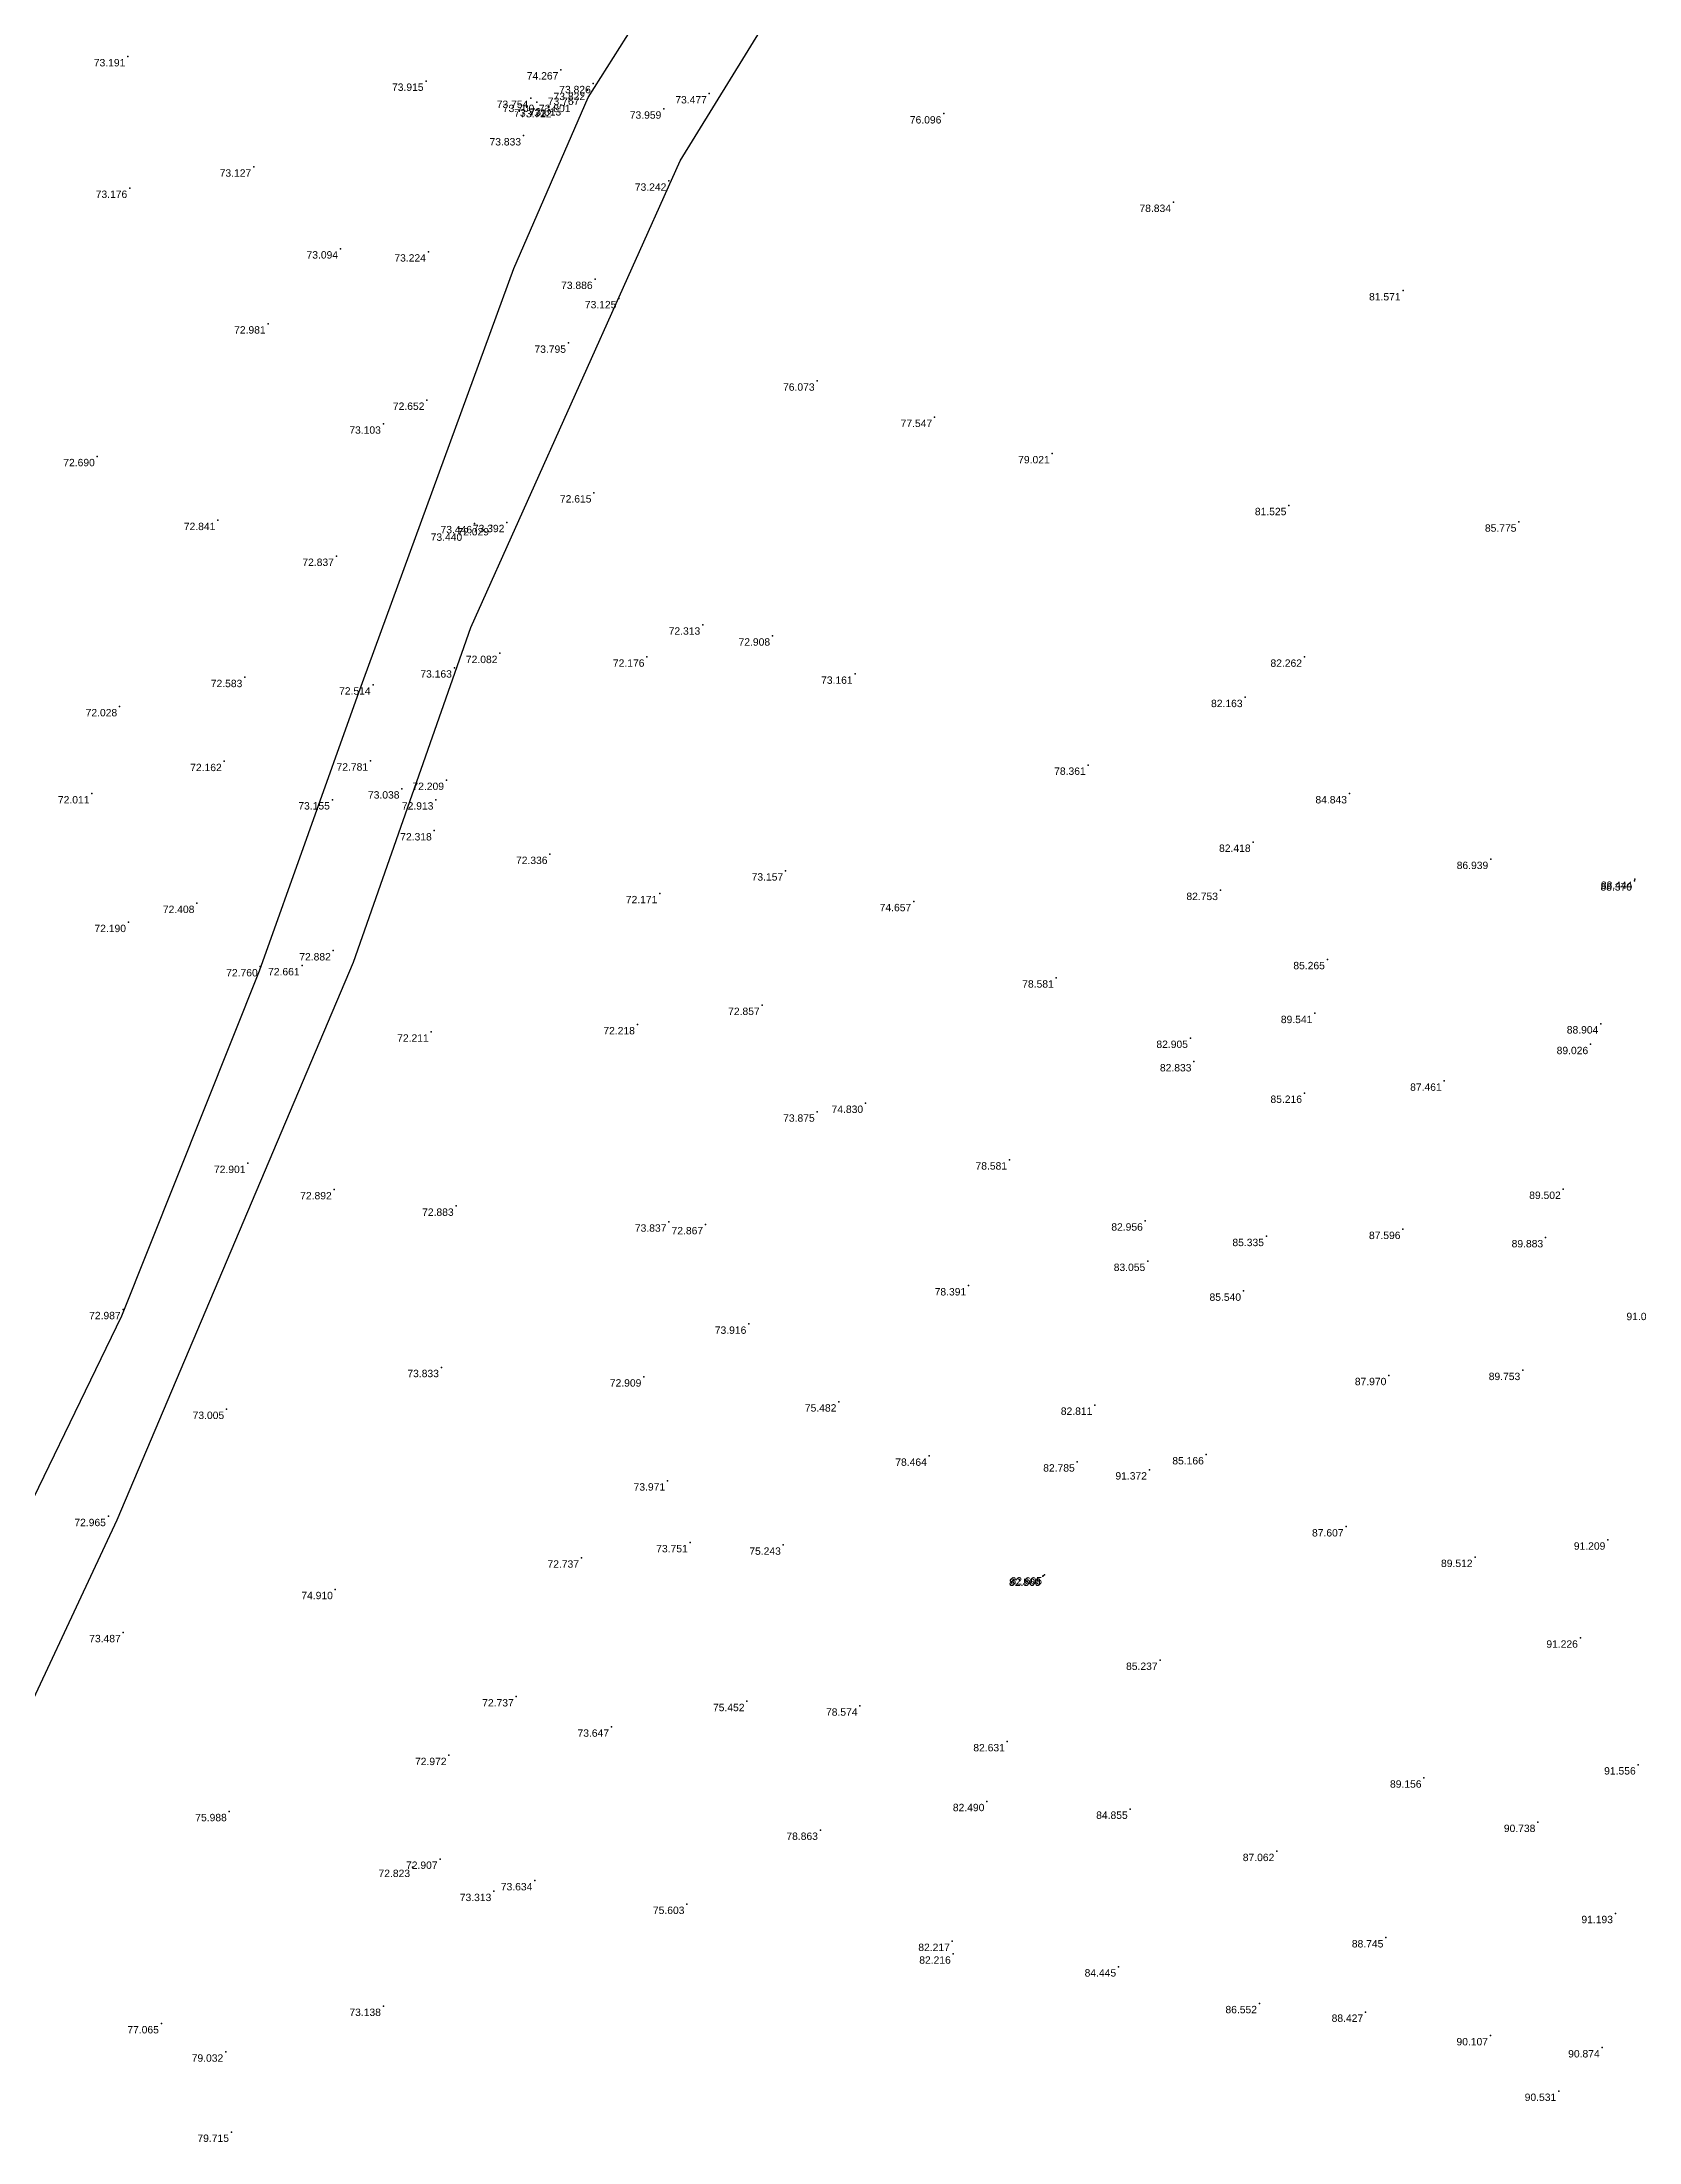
# Model space of a CAD drawing. Header units: millimetres. Extents: x 706139 to 707011, y 753722 to 954403.
# Drawn here: x 706386 to 706450.9, y 953941.1 to 954026.4 of the extents above; entities that cross this region are included whole.
import ezdxf
from ezdxf.enums import TextEntityAlignment as Align

# ---------------------------------------------------------------- set-up
doc = ezdxf.new("R2010")
doc.units = ezdxf.units.MM
doc.linetypes.add('SOLID_LINE', pattern=[0])
doc.layers.add('Height', color=7, linetype='Continuous')
doc.layers.add('RD', color=5, linetype='Continuous')
doc.styles.get("Standard").update_dxf_attribs({"font": 'arial.ttf'})

# ---------------------------------------------------------------- blocks, each defined once
blk = doc.blocks.new('FGHFGH')
at = {"layer": 'RD'}
for p, q in [((707657.03374, 953992.9652), (707667.83274, 954010.0802)), ((707660.77011, 953990.39871), (707671.81999, 954008.27972)), ((707654.01974, 953986.0162), (707657.03374, 953992.9652)), ((707652.26624, 953971.42782), (707660.77011, 953990.39871)), ((707647.65874, 953968.6332), (707654.01974, 953986.0162)), ((707647.49487, 953957.82758), (707652.26624, 953971.42782)), ((707643.68474, 953957.4762), (707647.65874, 953968.6332)), ((707637.89504, 953935.16477), (707647.49487, 953957.82758)), ((707638.08274, 953943.4552), (707643.68474, 953957.4762)), ((707627.86974, 953922.3902), (707638.08274, 953943.4552)), ((707629.6115, 953917.45947), (707637.89504, 953935.16477))]:
    blk.add_line(p, q, dxfattribs=at)

msp = doc.modelspace()

# ---------------------------------------------------------------- linework, layer by layer
at = {"color": 0, "linetype": 'SOLID_LINE'}
for p in [(706389.5074, 954025.8476, 73.1913), (706389.5074, 954025.8476, 73.1913), (706389.5074, 954025.8476, 73.1913), (706407.1052, 954025.3147, 74.2667), (706407.1052, 954025.3147, 74.2667), (706407.1052, 954025.3147, 74.2667), (706401.6263, 954024.8538, 73.9154), (706401.6263, 954024.8538, 73.9154), (706401.6263, 954024.8538, 73.9154), (706407.959, 954024.2795, 73.767), (706407.959, 954024.2795, 73.767), (706407.959, 954024.2795, 73.767), (706408.1936, 954024.4788, 73.8217), (706408.1936, 954024.4788, 73.8217), (706408.1936, 954024.4788, 73.8217), (706408.4228, 954024.7573, 73.826), (706408.4228, 954024.7573, 73.826), (706408.4228, 954024.7573, 73.826), (706413.1402, 954024.3429, 73.4768), (706413.1402, 954024.3429, 73.4768), (706413.1402, 954024.3429, 73.4768), (706405.8821, 954024.1576, 73.754), (706405.8821, 954024.1576, 73.754), (706405.8821, 954024.1576, 73.754), (706406.1289, 954023.9914, 73.7002), (706406.1289, 954023.9914, 73.7002), (706406.1289, 954023.9914, 73.7002), (706406.5928, 954023.8076, 73.7315), (706406.5928, 954023.8076, 73.7315), (706406.5928, 954023.8076, 73.7315), (706406.8333, 954023.7771, 73.7215), (706406.8333, 954023.7771, 73.7215), (706406.8333, 954023.7771, 73.7215), (706407.2208, 954023.85, 73.8127), (706407.2208, 954023.85, 73.8127), (706407.2208, 954023.85, 73.8127), (706407.5979, 954023.9894, 73.8009), (706407.5979, 954023.9894, 73.8009), (706407.5979, 954023.9894, 73.8009), (706411.2898, 954023.7229, 73.9592), (706411.2898, 954023.7229, 73.9592), (706411.2898, 954023.7229, 73.9592), (706422.671, 954023.527, 76.096), (706405.5886, 954022.6341, 73.8328), (706405.5886, 954022.6341, 73.8328), (706405.5886, 954022.6341, 73.8328), (706394.6233, 954021.3658, 73.1273), (706394.6233, 954021.3658, 73.1273), (706394.6233, 954021.3658, 73.1273), (706411.4942, 954020.7933, 73.2423), (706411.4942, 954020.7933, 73.2423), (706411.4942, 954020.7933, 73.2423), (706389.5847, 954020.5019, 73.1763), (706389.5847, 954020.5019, 73.1763), (706389.5847, 954020.5019, 73.1763), (706432.003, 954019.932, 78.834), (706398.1525, 954018.038, 73.0941), (706398.1525, 954018.038, 73.0941), (706398.1525, 954018.038, 73.0941), (706401.7223, 954017.9146, 73.2239), (706401.7223, 954017.9146, 73.2239), (706401.7223, 954017.9146, 73.2239), (706408.4983, 954016.8013, 73.8864), (706408.4983, 954016.8013, 73.8864), (706408.4983, 954016.8013, 73.8864), (706409.4642, 954016.016, 73.125), (706409.4642, 954016.016, 73.125), (706409.4642, 954016.016, 73.125), (706441.334, 954016.337, 81.571), (706395.2096, 954014.9889, 72.9812), (706395.2096, 954014.9889, 72.9812), (706395.2096, 954014.9889, 72.9812), (706407.4152, 954014.2077, 73.7948), (706407.4152, 954014.2077, 73.7948), (706407.4152, 954014.2077, 73.7948), (706417.519, 954012.666, 76.073), (706401.6619, 954011.8882, 72.6518), (706401.6619, 954011.8882, 72.6518), (706401.6619, 954011.8882, 72.6518), (706399.8919, 954010.9189, 73.1026), (706399.8919, 954010.9189, 73.1026), (706399.8919, 954010.9189, 73.1026), (706422.296, 954011.19, 77.547), (706427.074, 954009.715, 79.021), (706388.2667, 954009.5976, 72.6896), (706388.2667, 954009.5976, 72.6896), (706388.2667, 954009.5976, 72.6896), (706408.4504, 954008.1217, 72.6151), (706408.4504, 954008.1217, 72.6151), (706408.4504, 954008.1217, 72.6151), (706436.6927, 954007.6077, 81.5253), (706436.6927, 954007.6077, 81.5253), (706436.6927, 954007.6077, 81.5253), (706393.1658, 954007.0016, 72.8409), (706393.1658, 954007.0016, 72.8409), (706393.1658, 954007.0016, 72.8409), (706403.1971, 954006.5672, 73.44), (706403.1971, 954006.5672, 73.44), (706403.1971, 954006.5672, 73.44), (706403.5995, 954006.8724, 73.4456), (706403.5995, 954006.8724, 73.4456), (706403.5995, 954006.8724, 73.4456), (706404.2859, 954006.7862, 72.0286), (706404.2859, 954006.7862, 72.0286), (706404.2859, 954006.7862, 72.0286), (706404.9127, 954006.9177, 73.3921), (706404.9127, 954006.9177, 73.3921), (706404.9127, 954006.9177, 73.3921), (706446.0421, 954006.936, 85.7746), (706446.0421, 954006.936, 85.7746), (706446.0421, 954006.936, 85.7746), (706397.9831, 954005.5454, 72.8367), (706397.9831, 954005.5454, 72.8367), (706397.9831, 954005.5454, 72.8367), (706412.871, 954002.7518, 72.3126), (706412.871, 954002.7518, 72.3126), (706412.871, 954002.7518, 72.3126), (706415.7106, 954002.3063, 72.9084), (706415.7106, 954002.3063, 72.9084), (706415.7106, 954002.3063, 72.9084), (706404.6294, 954001.5963, 72.0819), (706404.6294, 954001.5963, 72.0819), (706404.6294, 954001.5963, 72.0819), (706410.604, 954001.448, 72.1763), (706410.604, 954001.448, 72.1763), (706410.604, 954001.448, 72.1763), (706437.3273, 954001.4456, 82.262), (706437.3273, 954001.4456, 82.262), (706437.3273, 954001.4456, 82.262), (706394.2615, 954000.6192, 72.5829), (706394.2615, 954000.6192, 72.5829), (706394.2615, 954000.6192, 72.5829), (706399.4756, 954000.316, 72.5138), (706399.4756, 954000.316, 72.5138), (706399.4756, 954000.316, 72.5138), (706402.7783, 954001.0074, 73.1628), (706402.7783, 954001.0074, 73.1628), (706402.7783, 954001.0074, 73.1628), (706419.0646, 954000.7551, 73.1613), (706419.0646, 954000.7551, 73.1613), (706419.0646, 954000.7551, 73.1613), (706389.1749, 953999.4337, 72.0279), (706389.1749, 953999.4337, 72.0279), (706389.1749, 953999.4337, 72.0279), (706434.9125, 953999.8075, 82.1629), (706434.9125, 953999.8075, 82.1629), (706434.9125, 953999.8075, 82.1629), (706393.4249, 953997.2056, 72.1619), (706393.4249, 953997.2056, 72.1619), (706393.4249, 953997.2056, 72.1619), (706399.3723, 953997.2267, 72.7807), (706399.3723, 953997.2267, 72.7807), (706399.3723, 953997.2267, 72.7807), (706428.5365, 953997.0553, 78.3614), (706428.5365, 953997.0553, 78.3614), (706428.5365, 953997.0553, 78.3614), (706400.6492, 953996.0912, 73.0378), (706400.6492, 953996.0912, 73.0378), (706400.6492, 953996.0912, 73.0378), (706402.4571, 953996.4404, 72.2086), (706402.4571, 953996.4404, 72.2086), (706402.4571, 953996.4404, 72.2086), (706388.0487, 953995.8919, 72.011), (706388.0487, 953995.8919, 72.011), (706388.0487, 953995.8919, 72.011), (706397.8194, 953995.6457, 73.1554), (706397.8194, 953995.6457, 73.1554), (706397.8194, 953995.6457, 73.1554), (706402.0284, 953995.6432, 72.9134), (706402.0284, 953995.6432, 72.9134), (706402.0284, 953995.6432, 72.9134), (706439.1542, 953995.8936, 84.8434), (706439.1542, 953995.8936, 84.8434), (706439.1542, 953995.8936, 84.8434), (706401.9611, 953994.3885, 72.3179), (706401.9611, 953994.3885, 72.3179), (706401.9611, 953994.3885, 72.3179), (706435.2384, 953993.9239, 82.4182), (706435.2384, 953993.9239, 82.4182), (706435.2384, 953993.9239, 82.4182), (706406.665, 953993.4323, 72.336), (706406.665, 953993.4323, 72.336), (706406.665, 953993.4323, 72.336), (706416.2423, 953992.7579, 73.1574), (706416.2423, 953992.7579, 73.1574), (706416.2423, 953992.7579, 73.1574), (706444.8957, 953993.2272, 86.9392), (706444.8957, 953993.2272, 86.9392), (706444.8957, 953993.2272, 86.9392), (706411.1285, 953991.8354, 72.1707), (706411.1285, 953991.8354, 72.1707), (706411.1285, 953991.8354, 72.1707), (706433.9109, 953991.966, 82.7533), (706433.9109, 953991.966, 82.7533), (706433.9109, 953991.966, 82.7533), (706450.7393, 953992.3521, 88.3698), (706450.7393, 953992.3521, 88.3698), (706450.7393, 953992.3521, 88.3698), (706450.7527, 953992.4206, 88.4437), (706450.7527, 953992.4206, 88.4437), (706450.7527, 953992.4206, 88.4437), (706392.3144, 953991.4392, 72.4076), (706392.3144, 953991.4392, 72.4076), (706392.3144, 953991.4392, 72.4076), (706421.4458, 953991.5133, 74.6566), (706421.4458, 953991.5133, 74.6566), (706421.4458, 953991.5133, 74.6566), (706389.5333, 953990.6638, 72.1901), (706389.5333, 953990.6638, 72.1901), (706389.5333, 953990.6638, 72.1901), (706397.858, 953989.5115, 72.8823), (706397.858, 953989.5115, 72.8823), (706397.858, 953989.5115, 72.8823), (706394.8872, 953988.864, 72.7604), (706394.8872, 953988.864, 72.7604), (706394.8872, 953988.864, 72.7604), (706396.5903, 953988.9065, 72.6613), (706396.5903, 953988.9065, 72.6613), (706396.5903, 953988.9065, 72.6613), (706427.2389, 953988.4075, 78.5814), (706427.2389, 953988.4075, 78.5814), (706427.2389, 953988.4075, 78.5814), (706438.2564, 953989.1549, 85.2651), (706438.2564, 953989.1549, 85.2651), (706438.2564, 953989.1549, 85.2651), (706415.2869, 953987.2954, 72.8568), (706415.2869, 953987.2954, 72.8568), (706415.2869, 953987.2954, 72.8568), (706437.7491, 953986.9649, 89.5413), (706437.7491, 953986.9649, 89.5413), (706437.7491, 953986.9649, 89.5413), (706401.8366, 953986.2096, 72.2114), (706401.8366, 953986.2096, 72.2114), (706401.8366, 953986.2096, 72.2114), (706410.2156, 953986.5078, 72.2179), (706410.2156, 953986.5078, 72.2179), (706410.2156, 953986.5078, 72.2179), (706432.6913, 953985.9557, 82.9051), (706432.6913, 953985.9557, 82.9051), (706432.6913, 953985.9557, 82.9051), (706449.369, 953986.5426, 88.9041), (706449.369, 953986.5426, 88.9041), (706449.369, 953986.5426, 88.9041), (706432.8347, 953985.0018, 82.8331), (706432.8347, 953985.0018, 82.8331), (706432.8347, 953985.0018, 82.8331), (706448.9571, 953985.7034, 89.0262), (706448.9571, 953985.7034, 89.0262), (706448.9571, 953985.7034, 89.0262), (706443.004, 953984.2153, 87.461), (706443.004, 953984.2153, 87.461), (706443.004, 953984.2153, 87.461), (706419.4908, 953983.3152, 74.8303), (706419.4908, 953983.3152, 74.8303), (706419.4908, 953983.3152, 74.8303), (706437.3267, 953983.7226, 85.2158), (706437.3267, 953983.7226, 85.2158), (706437.3267, 953983.7226, 85.2158), (706417.5234, 953982.9577, 73.8752), (706417.5234, 953982.9577, 73.8752), (706417.5234, 953982.9577, 73.8752), (706394.3904, 953980.8714, 72.9007), (706394.3904, 953980.8714, 72.9007), (706394.3904, 953980.8714, 72.9007), (706425.3402, 953981.0125, 78.5809), (706425.3402, 953981.0125, 78.5809), (706425.3402, 953981.0125, 78.5809), (706397.895, 953979.802, 72.892), (706447.8426, 953979.8192, 89.5016), (706447.8426, 953979.8192, 89.5016), (706447.8426, 953979.8192, 89.5016), (706402.85, 953979.133, 72.883), (706411.4961, 953978.4875, 73.8371), (706411.4961, 953978.4875, 73.8371), (706411.4961, 953978.4875, 73.8371), (706411.4962, 953978.4879, 73.8371), (706411.4962, 953978.4879, 73.8371), (706411.4962, 953978.4879, 73.8371), (706411.4963, 953978.4878, 73.8371), (706411.4963, 953978.4878, 73.8371), (706411.4963, 953978.4878, 73.8371), (706412.9876, 953978.3815, 72.8672), (706412.9876, 953978.3815, 72.8672), (706412.9876, 953978.3815, 72.8672), (706430.8593, 953978.5316, 82.9557), (706430.8593, 953978.5316, 82.9557), (706430.8593, 953978.5316, 82.9557), (706441.33, 953978.1891, 87.5957), (706441.33, 953978.1891, 87.5957), (706441.33, 953978.1891, 87.5957), (706435.7807, 953977.9016, 85.3352), (706435.7807, 953977.9016, 85.3352), (706435.7807, 953977.9016, 85.3352), (706447.1273, 953977.8513, 89.8829), (706447.1273, 953977.8513, 89.8829), (706447.1273, 953977.8513, 89.8829), (706430.9573, 953976.8917, 83.0552), (706430.9573, 953976.8917, 83.0552), (706430.9573, 953976.8917, 83.0552), (706423.6792, 953975.8961, 78.3909), (706423.6792, 953975.8961, 78.3909), (706423.6792, 953975.8961, 78.3909), (706434.8499, 953975.6795, 85.5401), (706434.8499, 953975.6795, 85.5401), (706434.8499, 953975.6795, 85.5401), (706389.3166, 953974.9307, 72.9875), (706389.3166, 953974.9307, 72.9875), (706389.3166, 953974.9307, 72.9875), (706414.7443, 953974.3378, 73.9161), (706414.7443, 953974.3378, 73.9161), (706414.7443, 953974.3378, 73.9161), (706402.251, 953972.576, 73.833), (706410.4784, 953972.1927, 72.9086), (706410.4784, 953972.1927, 72.9086), (706410.4784, 953972.1927, 72.9086), (706440.7557, 953972.2503, 87.9698), (706440.7557, 953972.2503, 87.9698), (706440.7557, 953972.2503, 87.9698), (706446.1973, 953972.4572, 89.7529), (706446.1973, 953972.4572, 89.7529), (706446.1973, 953972.4572, 89.7529), (706393.523, 953970.877, 73.005), (706418.4045, 953971.1769, 75.4821), (706418.4045, 953971.1769, 75.4821), (706418.4045, 953971.1769, 75.4821), (706428.8065, 953971.0445, 82.8105), (706428.8065, 953971.0445, 82.8105), (706428.8065, 953971.0445, 82.8105), (706422.0797, 953968.9728, 78.4644), (706422.0797, 953968.9728, 78.4644), (706422.0797, 953968.9728, 78.4644), (706428.0908, 953968.7385, 82.7846), (706428.0908, 953968.7385, 82.7846), (706428.0908, 953968.7385, 82.7846), (706433.3383, 953969.0296, 85.1664), (706433.3383, 953969.0296, 85.1664), (706433.3383, 953969.0296, 85.1664), (706411.4445, 953967.9666, 73.9711), (706411.4445, 953967.9666, 73.9711), (706411.4445, 953967.9666, 73.9711), (706431.0255, 953968.4144, 91.3718), (706431.0255, 953968.4144, 91.3718), (706431.0255, 953968.4144, 91.3718), (706388.7175, 953966.5205, 72.9649), (706388.7175, 953966.5205, 72.9649), (706388.7175, 953966.5205, 72.9649), (706412.3637, 953965.4577, 73.7513), (706412.3637, 953965.4577, 73.7513), (706412.3637, 953965.4577, 73.7513), (706416.1476, 953965.3576, 75.2428), (706416.1476, 953965.3576, 75.2428), (706416.1476, 953965.3576, 75.2428), (706439.0152, 953966.1012, 87.6068), (706439.0152, 953966.1012, 87.6068), (706439.0152, 953966.1012, 87.6068), (706449.6552, 953965.5652, 91.209), (706449.6552, 953965.5652, 91.209), (706449.6552, 953965.5652, 91.209), (706407.9451, 953964.8335, 72.7365), (706407.9451, 953964.8335, 72.7365), (706407.9451, 953964.8335, 72.7365), (706444.2583, 953964.8607, 89.5123), (706444.2583, 953964.8607, 89.5123), (706444.2583, 953964.8607, 89.5123), (706426.6996, 953964.088, 82.5603), (706426.6996, 953964.088, 82.5603), (706426.6996, 953964.088, 82.5603), (706426.7139, 953964.1027, 82.6075), (706426.7139, 953964.1027, 82.6075), (706426.7139, 953964.1027, 82.6075), (706426.7614, 953964.1486, 82.6054), (706426.7614, 953964.1486, 82.6054), (706426.7614, 953964.1486, 82.6054), (706397.941, 953963.553, 74.91), (706389.321, 953961.803, 73.487), (706448.5394, 953961.5804, 91.2259), (706448.5394, 953961.5804, 91.2259), (706448.5394, 953961.5804, 91.2259), (706431.4584, 953960.6777, 85.2369), (706431.4584, 953960.6777, 85.2369), (706431.4584, 953960.6777, 85.2369), (706405.2927, 953959.1927, 72.7369), (706405.2927, 953959.1927, 72.7369), (706405.2927, 953959.1927, 72.7369), (706414.6704, 953959.0019, 75.4519), (706414.6704, 953959.0019, 75.4519), (706414.6704, 953959.0019, 75.4519), (706419.2628, 953958.817, 78.5743), (706419.2628, 953958.817, 78.5743), (706419.2628, 953958.817, 78.5743), (706409.1647, 953957.9618, 73.6474), (706409.1647, 953957.9618, 73.6474), (706409.1647, 953957.9618, 73.6474), (706402.56, 953956.8094, 72.9716), (706402.56, 953956.8094, 72.9716), (706402.56, 953956.8094, 72.9716), (706425.2513, 953957.3679, 82.631), (706425.2513, 953957.3679, 82.631), (706425.2513, 953957.3679, 82.631), (706442.1848, 953955.8912, 89.1564), (706442.1848, 953955.8912, 89.1564), (706442.1848, 953955.8912, 89.1564), (706450.8886, 953956.4264, 91.5556), (706450.8886, 953956.4264, 91.5556), (706450.8886, 953956.4264, 91.5556), (706393.631, 953954.529, 75.988), (706424.4195, 953954.9367, 82.4895), (706424.4195, 953954.9367, 82.4895), (706424.4195, 953954.9367, 82.4895), (706430.2437, 953954.6253, 84.8546), (706430.2437, 953954.6253, 84.8546), (706430.2437, 953954.6253, 84.8546), (706417.6538, 953953.7698, 78.8628), (706417.6538, 953953.7698, 78.8628), (706417.6538, 953953.7698, 78.8628), (706446.8115, 953954.09, 90.7382), (706446.8115, 953954.09, 90.7382), (706446.8115, 953954.09, 90.7382), (706402.1961, 953952.5925, 72.9069), (706402.1961, 953952.5925, 72.9069), (706402.1961, 953952.5925, 72.9069), (706436.2024, 953952.9084, 87.0616), (706436.2024, 953952.9084, 87.0616), (706436.2024, 953952.9084, 87.0616), (706401.0788, 953952.2613, 72.8231), (706401.0788, 953952.2613, 72.8231), (706401.0788, 953952.2613, 72.8231), (706406.0492, 953951.7183, 73.6344), (706406.0492, 953951.7183, 73.6344), (706406.0492, 953951.7183, 73.6344), (706404.3809, 953951.2835, 73.3127), (706404.3809, 953951.2835, 73.3127), (706404.3809, 953951.2835, 73.3127), (706412.2299, 953950.7595, 75.6029), (706412.2299, 953950.7595, 75.6029), (706412.2299, 953950.7595, 75.6029), (706449.9635, 953950.3856, 91.1929), (706449.9635, 953950.3856, 91.1929), (706449.9635, 953950.3856, 91.1929), (706423.0151, 953949.2545, 82.2168), (706423.0151, 953949.2545, 82.2168), (706423.0151, 953949.2545, 82.2168), (706440.6335, 953949.3986, 88.7451), (706440.6335, 953949.3986, 88.7451), (706440.6335, 953949.3986, 88.7451), (706423.0537, 953948.7367, 82.2164), (706423.0537, 953948.7367, 82.2164), (706423.0537, 953948.7367, 82.2164), (706429.7741, 953948.2159, 84.4453), (706429.7741, 953948.2159, 84.4453), (706429.7741, 953948.2159, 84.4453), (706399.8941, 953946.6141, 73.1385), (706399.8941, 953946.6141, 73.1385), (706399.8941, 953946.6141, 73.1385), (706435.4977, 953946.7246, 86.5519), (706435.4977, 953946.7246, 86.5519), (706435.4977, 953946.7246, 86.5519), (706390.8711, 953945.9054, 77.0647), (706390.8711, 953945.9054, 77.0647), (706390.8711, 953945.9054, 77.0647), (706439.8129, 953946.3754, 88.4272), (706439.8129, 953946.3754, 88.4272), (706439.8129, 953946.3754, 88.4272), (706444.8857, 953945.4202, 90.1074), (706444.8857, 953945.4202, 90.1074), (706444.8857, 953945.4202, 90.1074), (706449.4259, 953944.9282, 90.8737), (706449.4259, 953944.9282, 90.8737), (706449.4259, 953944.9282, 90.8737), (706393.4859, 953944.7546, 79.0321), (706393.4859, 953944.7546, 79.0321), (706393.4859, 953944.7546, 79.0321), (706447.6589, 953943.1604, 90.5312), (706447.6589, 953943.1604, 90.5312), (706447.6589, 953943.1604, 90.5312), (706393.718, 953941.4967, 79.7154), (706393.718, 953941.4967, 79.7154), (706393.718, 953941.4967, 79.7154)]:
    msp.add_point(p, dxfattribs=at)

# ---------------------------------------------------------------- block references
msp.add_blockref('FGHFGH', (-1248.8207, 31.2158))

# ---------------------------------------------------------------- texts
at = {"layer": 'Height', "color": 4, "linetype": 'SOLID_LINE'}
for s, p in [('73.191', (706389.4074, 954025.7476, 73.1913)), ('73.191', (706389.4074, 954025.7476, 73.1913)), ('73.191', (706389.4074, 954025.7476, 73.1913)), ('74.267', (706407.0052, 954025.2147, 74.2667)), ('74.267', (706407.0052, 954025.2147, 74.2667)), ('74.267', (706407.0052, 954025.2147, 74.2667)), ('73.915', (706401.5263, 954024.7538, 73.9154)), ('73.915', (706401.5263, 954024.7538, 73.9154)), ('73.915', (706401.5263, 954024.7538, 73.9154)), ('73.767', (706407.859, 954024.1795, 73.767)), ('73.767', (706407.859, 954024.1795, 73.767)), ('73.767', (706407.859, 954024.1795, 73.767)), ('73.822', (706408.0936, 954024.3788, 73.8217)), ('73.822', (706408.0936, 954024.3788, 73.8217)), ('73.822', (706408.0936, 954024.3788, 73.8217)), ('73.826', (706408.3228, 954024.6573, 73.826)), ('73.826', (706408.3228, 954024.6573, 73.826)), ('73.826', (706408.3228, 954024.6573, 73.826)), ('73.477', (706413.0402, 954024.2429, 73.4768)), ('73.477', (706413.0402, 954024.2429, 73.4768)), ('73.477', (706413.0402, 954024.2429, 73.4768)), ('73.754', (706405.7821, 954024.0576, 73.754)), ('73.754', (706405.7821, 954024.0576, 73.754)), ('73.754', (706405.7821, 954024.0576, 73.754)), ('73.700', (706406.0289, 954023.8914, 73.7002)), ('73.700', (706406.0289, 954023.8914, 73.7002)), ('73.700', (706406.0289, 954023.8914, 73.7002)), ('73.731', (706406.4928, 954023.7076, 73.7315)), ('73.731', (706406.4928, 954023.7076, 73.7315)), ('73.731', (706406.4928, 954023.7076, 73.7315)), ('73.722', (706406.7333, 954023.6771, 73.7215)), ('73.722', (706406.7333, 954023.6771, 73.7215)), ('73.722', (706406.7333, 954023.6771, 73.7215)), ('73.813', (706407.1208, 954023.75, 73.8127)), ('73.813', (706407.1208, 954023.75, 73.8127)), ('73.813', (706407.1208, 954023.75, 73.8127)), ('73.801', (706407.4979, 954023.8894, 73.8009)), ('73.801', (706407.4979, 954023.8894, 73.8009)), ('73.801', (706407.4979, 954023.8894, 73.8009)), ('73.959', (706411.1898, 954023.6229, 73.9592)), ('73.959', (706411.1898, 954023.6229, 73.9592)), ('73.959', (706411.1898, 954023.6229, 73.9592)), ('76.096', (706422.571, 954023.427, 76.096)), ('73.833', (706405.4886, 954022.5341, 73.8328)), ('73.833', (706405.4886, 954022.5341, 73.8328)), ('73.833', (706405.4886, 954022.5341, 73.8328)), ('73.127', (706394.5233, 954021.2658, 73.1273)), ('73.127', (706394.5233, 954021.2658, 73.1273)), ('73.127', (706394.5233, 954021.2658, 73.1273)), ('73.176', (706389.4847, 954020.4019, 73.1763)), ('73.176', (706389.4847, 954020.4019, 73.1763)), ('73.176', (706389.4847, 954020.4019, 73.1763)), ('73.242', (706411.3942, 954020.6933, 73.2423)), ('73.242', (706411.3942, 954020.6933, 73.2423)), ('73.242', (706411.3942, 954020.6933, 73.2423)), ('78.834', (706431.903, 954019.832, 78.834)), ('73.094', (706398.0525, 954017.938, 73.0941)), ('73.094', (706398.0525, 954017.938, 73.0941)), ('73.094', (706398.0525, 954017.938, 73.0941)), ('73.224', (706401.6223, 954017.8146, 73.2239)), ('73.224', (706401.6223, 954017.8146, 73.2239)), ('73.224', (706401.6223, 954017.8146, 73.2239)), ('73.886', (706408.3983, 954016.7013, 73.8864)), ('73.886', (706408.3983, 954016.7013, 73.8864)), ('73.886', (706408.3983, 954016.7013, 73.8864)), ('73.125', (706409.3642, 954015.916, 73.125)), ('73.125', (706409.3642, 954015.916, 73.125)), ('73.125', (706409.3642, 954015.916, 73.125)), ('81.571', (706441.234, 954016.237, 81.571)), ('72.981', (706395.1096, 954014.8889, 72.9812)), ('72.981', (706395.1096, 954014.8889, 72.9812)), ('72.981', (706395.1096, 954014.8889, 72.9812)), ('73.795', (706407.3152, 954014.1077, 73.7948)), ('73.795', (706407.3152, 954014.1077, 73.7948)), ('73.795', (706407.3152, 954014.1077, 73.7948)), ('76.073', (706417.419, 954012.566, 76.073)), ('72.652', (706401.5619, 954011.7882, 72.6518)), ('72.652', (706401.5619, 954011.7882, 72.6518)), ('72.652', (706401.5619, 954011.7882, 72.6518)), ('73.103', (706399.7919, 954010.8189, 73.1026)), ('73.103', (706399.7919, 954010.8189, 73.1026)), ('73.103', (706399.7919, 954010.8189, 73.1026)), ('77.547', (706422.196, 954011.09, 77.547)), ('72.690', (706388.1667, 954009.4976, 72.6896)), ('72.690', (706388.1667, 954009.4976, 72.6896)), ('72.690', (706388.1667, 954009.4976, 72.6896)), ('79.021', (706426.974, 954009.615, 79.021)), ('72.615', (706408.3504, 954008.0217, 72.6151)), ('72.615', (706408.3504, 954008.0217, 72.6151)), ('72.615', (706408.3504, 954008.0217, 72.6151)), ('81.525', (706436.5927, 954007.5077, 81.5253)), ('81.525', (706436.5927, 954007.5077, 81.5253)), ('81.525', (706436.5927, 954007.5077, 81.5253)), ('72.841', (706393.0658, 954006.9016, 72.8409)), ('72.841', (706393.0658, 954006.9016, 72.8409)), ('72.841', (706393.0658, 954006.9016, 72.8409)), ('73.440', (706403.0971, 954006.4672, 73.44)), ('73.440', (706403.0971, 954006.4672, 73.44)), ('73.440', (706403.0971, 954006.4672, 73.44)), ('73.446', (706403.4995, 954006.7724, 73.4456)), ('73.446', (706403.4995, 954006.7724, 73.4456)), ('73.446', (706403.4995, 954006.7724, 73.4456)), ('72.029', (706404.1859, 954006.6862, 72.0286)), ('72.029', (706404.1859, 954006.6862, 72.0286)), ('72.029', (706404.1859, 954006.6862, 72.0286)), ('73.392', (706404.8127, 954006.8177, 73.3921)), ('73.392', (706404.8127, 954006.8177, 73.3921)), ('73.392', (706404.8127, 954006.8177, 73.3921)), ('85.775', (706445.9421, 954006.836, 85.7746)), ('85.775', (706445.9421, 954006.836, 85.7746)), ('85.775', (706445.9421, 954006.836, 85.7746)), ('72.837', (706397.8831, 954005.4454, 72.8367)), ('72.837', (706397.8831, 954005.4454, 72.8367)), ('72.837', (706397.8831, 954005.4454, 72.8367)), ('72.313', (706412.771, 954002.6518, 72.3126)), ('72.313', (706412.771, 954002.6518, 72.3126)), ('72.313', (706412.771, 954002.6518, 72.3126)), ('72.908', (706415.6106, 954002.2063, 72.9084)), ('72.908', (706415.6106, 954002.2063, 72.9084)), ('72.908', (706415.6106, 954002.2063, 72.9084)), ('72.082', (706404.5294, 954001.4963, 72.0819)), ('72.082', (706404.5294, 954001.4963, 72.0819)), ('72.082', (706404.5294, 954001.4963, 72.0819)), ('72.176', (706410.504, 954001.348, 72.1763)), ('72.176', (706410.504, 954001.348, 72.1763)), ('72.176', (706410.504, 954001.348, 72.1763)), ('82.262', (706437.2273, 954001.3456, 82.262)), ('82.262', (706437.2273, 954001.3456, 82.262)), ('82.262', (706437.2273, 954001.3456, 82.262)), ('72.583', (706394.1615, 954000.5192, 72.5829)), ('72.583', (706394.1615, 954000.5192, 72.5829)), ('72.583', (706394.1615, 954000.5192, 72.5829)), ('73.163', (706402.6783, 954000.9074, 73.1628)), ('73.163', (706402.6783, 954000.9074, 73.1628)), ('73.163', (706402.6783, 954000.9074, 73.1628)), ('73.161', (706418.9646, 954000.6551, 73.1613)), ('73.161', (706418.9646, 954000.6551, 73.1613)), ('73.161', (706418.9646, 954000.6551, 73.1613)), ('72.514', (706399.3756, 954000.216, 72.5138)), ('72.514', (706399.3756, 954000.216, 72.5138)), ('72.514', (706399.3756, 954000.216, 72.5138)), ('82.163', (706434.8125, 953999.7075, 82.1629)), ('82.163', (706434.8125, 953999.7075, 82.1629)), ('82.163', (706434.8125, 953999.7075, 82.1629)), ('72.028', (706389.0749, 953999.3337, 72.0279)), ('72.028', (706389.0749, 953999.3337, 72.0279)), ('72.028', (706389.0749, 953999.3337, 72.0279)), ('72.162', (706393.3249, 953997.1056, 72.1619)), ('72.162', (706393.3249, 953997.1056, 72.1619)), ('72.162', (706393.3249, 953997.1056, 72.1619)), ('72.781', (706399.2723, 953997.1267, 72.7807)), ('72.781', (706399.2723, 953997.1267, 72.7807)), ('72.781', (706399.2723, 953997.1267, 72.7807)), ('78.361', (706428.4365, 953996.9553, 78.3614)), ('78.361', (706428.4365, 953996.9553, 78.3614)), ('78.361', (706428.4365, 953996.9553, 78.3614)), ('73.038', (706400.5492, 953995.9912, 73.0378)), ('73.038', (706400.5492, 953995.9912, 73.0378)), ('73.038', (706400.5492, 953995.9912, 73.0378)), ('72.209', (706402.3571, 953996.3404, 72.2086)), ('72.209', (706402.3571, 953996.3404, 72.2086)), ('72.209', (706402.3571, 953996.3404, 72.2086)), ('72.011', (706387.9487, 953995.7919, 72.011)), ('72.011', (706387.9487, 953995.7919, 72.011)), ('72.011', (706387.9487, 953995.7919, 72.011)), ('73.155', (706397.7194, 953995.5457, 73.1554)), ('73.155', (706397.7194, 953995.5457, 73.1554)), ('73.155', (706397.7194, 953995.5457, 73.1554)), ('72.913', (706401.9284, 953995.5432, 72.9134)), ('72.913', (706401.9284, 953995.5432, 72.9134)), ('72.913', (706401.9284, 953995.5432, 72.9134)), ('84.843', (706439.0542, 953995.7936, 84.8434)), ('84.843', (706439.0542, 953995.7936, 84.8434)), ('84.843', (706439.0542, 953995.7936, 84.8434)), ('72.318', (706401.8611, 953994.2885, 72.3179)), ('72.318', (706401.8611, 953994.2885, 72.3179)), ('72.318', (706401.8611, 953994.2885, 72.3179)), ('82.418', (706435.1384, 953993.8239, 82.4182)), ('82.418', (706435.1384, 953993.8239, 82.4182)), ('82.418', (706435.1384, 953993.8239, 82.4182)), ('72.336', (706406.565, 953993.3323, 72.336)), ('72.336', (706406.565, 953993.3323, 72.336)), ('72.336', (706406.565, 953993.3323, 72.336)), ('73.157', (706416.1423, 953992.6579, 73.1574)), ('73.157', (706416.1423, 953992.6579, 73.1574)), ('73.157', (706416.1423, 953992.6579, 73.1574)), ('86.939', (706444.7957, 953993.1272, 86.9392)), ('86.939', (706444.7957, 953993.1272, 86.9392)), ('86.939', (706444.7957, 953993.1272, 86.9392)), ('72.171', (706411.0285, 953991.7354, 72.1707)), ('72.171', (706411.0285, 953991.7354, 72.1707)), ('72.171', (706411.0285, 953991.7354, 72.1707)), ('82.753', (706433.8109, 953991.866, 82.7533)), ('82.753', (706433.8109, 953991.866, 82.7533)), ('82.753', (706433.8109, 953991.866, 82.7533)), ('88.370', (706450.6393, 953992.2521, 88.3698)), ('88.370', (706450.6393, 953992.2521, 88.3698)), ('88.370', (706450.6393, 953992.2521, 88.3698)), ('88.444', (706450.6527, 953992.3206, 88.4437)), ('88.444', (706450.6527, 953992.3206, 88.4437)), ('88.444', (706450.6527, 953992.3206, 88.4437)), ('72.408', (706392.2144, 953991.3392, 72.4076)), ('72.408', (706392.2144, 953991.3392, 72.4076)), ('72.408', (706392.2144, 953991.3392, 72.4076)), ('74.657', (706421.3458, 953991.4133, 74.6566)), ('74.657', (706421.3458, 953991.4133, 74.6566)), ('74.657', (706421.3458, 953991.4133, 74.6566)), ('72.190', (706389.4333, 953990.5638, 72.1901)), ('72.190', (706389.4333, 953990.5638, 72.1901)), ('72.190', (706389.4333, 953990.5638, 72.1901)), ('72.882', (706397.758, 953989.4115, 72.8823)), ('72.882', (706397.758, 953989.4115, 72.8823)), ('72.882', (706397.758, 953989.4115, 72.8823)), ('72.760', (706394.7872, 953988.764, 72.7604)), ('72.760', (706394.7872, 953988.764, 72.7604)), ('72.760', (706394.7872, 953988.764, 72.7604)), ('72.661', (706396.4903, 953988.8065, 72.6613)), ('72.661', (706396.4903, 953988.8065, 72.6613)), ('72.661', (706396.4903, 953988.8065, 72.6613)), ('85.265', (706438.1564, 953989.0549, 85.2651)), ('85.265', (706438.1564, 953989.0549, 85.2651)), ('85.265', (706438.1564, 953989.0549, 85.2651)), ('78.581', (706427.1389, 953988.3075, 78.5814)), ('78.581', (706427.1389, 953988.3075, 78.5814)), ('78.581', (706427.1389, 953988.3075, 78.5814)), ('72.857', (706415.1869, 953987.1954, 72.8568)), ('72.857', (706415.1869, 953987.1954, 72.8568)), ('72.857', (706415.1869, 953987.1954, 72.8568)), ('89.541', (706437.6491, 953986.8649, 89.5413)), ('89.541', (706437.6491, 953986.8649, 89.5413)), ('89.541', (706437.6491, 953986.8649, 89.5413)), ('72.211', (706401.7366, 953986.1096, 72.2114)), ('72.211', (706401.7366, 953986.1096, 72.2114)), ('72.211', (706401.7366, 953986.1096, 72.2114)), ('72.218', (706410.1156, 953986.4078, 72.2179)), ('72.218', (706410.1156, 953986.4078, 72.2179)), ('72.218', (706410.1156, 953986.4078, 72.2179)), ('82.905', (706432.5913, 953985.8557, 82.9051)), ('82.905', (706432.5913, 953985.8557, 82.9051)), ('82.905', (706432.5913, 953985.8557, 82.9051)), ('88.904', (706449.269, 953986.4426, 88.9041)), ('88.904', (706449.269, 953986.4426, 88.9041)), ('88.904', (706449.269, 953986.4426, 88.9041)), ('82.833', (706432.7347, 953984.9018, 82.8331)), ('82.833', (706432.7347, 953984.9018, 82.8331)), ('82.833', (706432.7347, 953984.9018, 82.8331)), ('89.026', (706448.8571, 953985.6034, 89.0262)), ('89.026', (706448.8571, 953985.6034, 89.0262)), ('89.026', (706448.8571, 953985.6034, 89.0262)), ('87.461', (706442.904, 953984.1153, 87.461)), ('87.461', (706442.904, 953984.1153, 87.461)), ('87.461', (706442.904, 953984.1153, 87.461)), ('74.830', (706419.3908, 953983.2152, 74.8303)), ('74.830', (706419.3908, 953983.2152, 74.8303)), ('74.830', (706419.3908, 953983.2152, 74.8303)), ('85.216', (706437.2267, 953983.6226, 85.2158)), ('85.216', (706437.2267, 953983.6226, 85.2158)), ('85.216', (706437.2267, 953983.6226, 85.2158)), ('73.875', (706417.4234, 953982.8577, 73.8752)), ('73.875', (706417.4234, 953982.8577, 73.8752)), ('73.875', (706417.4234, 953982.8577, 73.8752)), ('72.901', (706394.2904, 953980.7714, 72.9007)), ('72.901', (706394.2904, 953980.7714, 72.9007)), ('72.901', (706394.2904, 953980.7714, 72.9007)), ('78.581', (706425.2402, 953980.9125, 78.5809)), ('78.581', (706425.2402, 953980.9125, 78.5809)), ('78.581', (706425.2402, 953980.9125, 78.5809)), ('72.892', (706397.795, 953979.702, 72.892)), ('72.883', (706402.75, 953979.033, 72.883)), ('89.502', (706447.7426, 953979.7192, 89.5016)), ('89.502', (706447.7426, 953979.7192, 89.5016)), ('89.502', (706447.7426, 953979.7192, 89.5016)), ('73.837', (706411.3961, 953978.3875, 73.8371)), ('73.837', (706411.3961, 953978.3875, 73.8371)), ('73.837', (706411.3961, 953978.3875, 73.8371)), ('73.837', (706411.3962, 953978.3879, 73.8371)), ('73.837', (706411.3962, 953978.3879, 73.8371)), ('73.837', (706411.3962, 953978.3879, 73.8371)), ('73.837', (706411.3963, 953978.3878, 73.8371)), ('73.837', (706411.3963, 953978.3878, 73.8371)), ('73.837', (706411.3963, 953978.3878, 73.8371)), ('72.867', (706412.8876, 953978.2815, 72.8672)), ('72.867', (706412.8876, 953978.2815, 72.8672)), ('72.867', (706412.8876, 953978.2815, 72.8672)), ('82.956', (706430.7593, 953978.4316, 82.9557)), ('82.956', (706430.7593, 953978.4316, 82.9557)), ('82.956', (706430.7593, 953978.4316, 82.9557)), ('87.596', (706441.23, 953978.0891, 87.5957)), ('87.596', (706441.23, 953978.0891, 87.5957)), ('87.596', (706441.23, 953978.0891, 87.5957)), ('85.335', (706435.6807, 953977.8016, 85.3352)), ('85.335', (706435.6807, 953977.8016, 85.3352)), ('85.335', (706435.6807, 953977.8016, 85.3352)), ('89.883', (706447.0273, 953977.7513, 89.8829)), ('89.883', (706447.0273, 953977.7513, 89.8829)), ('89.883', (706447.0273, 953977.7513, 89.8829)), ('83.055', (706430.8573, 953976.7917, 83.0552)), ('83.055', (706430.8573, 953976.7917, 83.0552)), ('83.055', (706430.8573, 953976.7917, 83.0552)), ('78.391', (706423.5792, 953975.7961, 78.3909)), ('78.391', (706423.5792, 953975.7961, 78.3909)), ('78.391', (706423.5792, 953975.7961, 78.3909)), ('85.540', (706434.7499, 953975.5795, 85.5401)), ('85.540', (706434.7499, 953975.5795, 85.5401)), ('85.540', (706434.7499, 953975.5795, 85.5401)), ('72.987', (706389.2166, 953974.8307, 72.9875)), ('72.987', (706389.2166, 953974.8307, 72.9875)), ('72.987', (706389.2166, 953974.8307, 72.9875)), ('91.007', (706451.6951, 953974.7931, 91.0073)), ('91.007', (706451.6951, 953974.7931, 91.0073)), ('91.007', (706451.6951, 953974.7931, 91.0073)), ('73.916', (706414.6443, 953974.2378, 73.9161)), ('73.916', (706414.6443, 953974.2378, 73.9161)), ('73.916', (706414.6443, 953974.2378, 73.9161)), ('73.833', (706402.151, 953972.476, 73.833)), ('87.970', (706440.6557, 953972.1503, 87.9698)), ('87.970', (706440.6557, 953972.1503, 87.9698)), ('87.970', (706440.6557, 953972.1503, 87.9698)), ('89.753', (706446.0973, 953972.3572, 89.7529)), ('89.753', (706446.0973, 953972.3572, 89.7529)), ('89.753', (706446.0973, 953972.3572, 89.7529)), ('72.909', (706410.3784, 953972.0927, 72.9086)), ('72.909', (706410.3784, 953972.0927, 72.9086)), ('72.909', (706410.3784, 953972.0927, 72.9086)), ('73.005', (706393.423, 953970.777, 73.005)), ('75.482', (706418.3045, 953971.0769, 75.4821)), ('75.482', (706418.3045, 953971.0769, 75.4821)), ('75.482', (706418.3045, 953971.0769, 75.4821)), ('82.811', (706428.7065, 953970.9445, 82.8105)), ('82.811', (706428.7065, 953970.9445, 82.8105)), ('82.811', (706428.7065, 953970.9445, 82.8105)), ('78.464', (706421.9797, 953968.8728, 78.4644)), ('78.464', (706421.9797, 953968.8728, 78.4644)), ('78.464', (706421.9797, 953968.8728, 78.4644)), ('85.166', (706433.2383, 953968.9296, 85.1664)), ('85.166', (706433.2383, 953968.9296, 85.1664)), ('85.166', (706433.2383, 953968.9296, 85.1664)), ('73.971', (706411.3445, 953967.8666, 73.9711)), ('73.971', (706411.3445, 953967.8666, 73.9711)), ('73.971', (706411.3445, 953967.8666, 73.9711)), ('82.785', (706427.9908, 953968.6385, 82.7846)), ('82.785', (706427.9908, 953968.6385, 82.7846)), ('82.785', (706427.9908, 953968.6385, 82.7846)), ('91.372', (706430.9255, 953968.3144, 91.3718)), ('91.372', (706430.9255, 953968.3144, 91.3718)), ('91.372', (706430.9255, 953968.3144, 91.3718)), ('72.965', (706388.6175, 953966.4205, 72.9649)), ('72.965', (706388.6175, 953966.4205, 72.9649)), ('72.965', (706388.6175, 953966.4205, 72.9649)), ('73.751', (706412.2637, 953965.3577, 73.7513)), ('73.751', (706412.2637, 953965.3577, 73.7513)), ('73.751', (706412.2637, 953965.3577, 73.7513)), ('87.607', (706438.9152, 953966.0012, 87.6068)), ('87.607', (706438.9152, 953966.0012, 87.6068)), ('87.607', (706438.9152, 953966.0012, 87.6068)), ('91.209', (706449.5552, 953965.4652, 91.209)), ('91.209', (706449.5552, 953965.4652, 91.209)), ('91.209', (706449.5552, 953965.4652, 91.209)), ('72.737', (706407.8451, 953964.7335, 72.7365)), ('72.737', (706407.8451, 953964.7335, 72.7365)), ('72.737', (706407.8451, 953964.7335, 72.7365)), ('75.243', (706416.0476, 953965.2576, 75.2428)), ('75.243', (706416.0476, 953965.2576, 75.2428)), ('75.243', (706416.0476, 953965.2576, 75.2428)), ('89.512', (706444.1583, 953964.7607, 89.5123)), ('89.512', (706444.1583, 953964.7607, 89.5123)), ('89.512', (706444.1583, 953964.7607, 89.5123)), ('82.560', (706426.5996, 953963.988, 82.5603)), ('82.560', (706426.5996, 953963.988, 82.5603)), ('82.560', (706426.5996, 953963.988, 82.5603)), ('82.608', (706426.6139, 953964.0027, 82.6075)), ('82.608', (706426.6139, 953964.0027, 82.6075)), ('82.608', (706426.6139, 953964.0027, 82.6075)), ('82.605', (706426.6614, 953964.0486, 82.6054)), ('82.605', (706426.6614, 953964.0486, 82.6054)), ('82.605', (706426.6614, 953964.0486, 82.6054)), ('74.910', (706397.841, 953963.453, 74.91)), ('73.487', (706389.221, 953961.703, 73.487)), ('91.226', (706448.4394, 953961.4804, 91.2259)), ('91.226', (706448.4394, 953961.4804, 91.2259)), ('91.226', (706448.4394, 953961.4804, 91.2259)), ('85.237', (706431.3584, 953960.5777, 85.2369)), ('85.237', (706431.3584, 953960.5777, 85.2369)), ('85.237', (706431.3584, 953960.5777, 85.2369)), ('72.737', (706405.1927, 953959.0927, 72.7369)), ('72.737', (706405.1927, 953959.0927, 72.7369)), ('72.737', (706405.1927, 953959.0927, 72.7369)), ('75.452', (706414.5704, 953958.9019, 75.4519)), ('75.452', (706414.5704, 953958.9019, 75.4519)), ('75.452', (706414.5704, 953958.9019, 75.4519)), ('78.574', (706419.1628, 953958.717, 78.5743)), ('78.574', (706419.1628, 953958.717, 78.5743)), ('78.574', (706419.1628, 953958.717, 78.5743)), ('73.647', (706409.0647, 953957.8618, 73.6474)), ('73.647', (706409.0647, 953957.8618, 73.6474)), ('73.647', (706409.0647, 953957.8618, 73.6474)), ('82.631', (706425.1513, 953957.2679, 82.631)), ('82.631', (706425.1513, 953957.2679, 82.631)), ('82.631', (706425.1513, 953957.2679, 82.631)), ('72.972', (706402.46, 953956.7094, 72.9716)), ('72.972', (706402.46, 953956.7094, 72.9716)), ('72.972', (706402.46, 953956.7094, 72.9716)), ('91.556', (706450.7886, 953956.3264, 91.5556)), ('91.556', (706450.7886, 953956.3264, 91.5556)), ('91.556', (706450.7886, 953956.3264, 91.5556)), ('89.156', (706442.0848, 953955.7912, 89.1564)), ('89.156', (706442.0848, 953955.7912, 89.1564)), ('89.156', (706442.0848, 953955.7912, 89.1564)), ('75.988', (706393.531, 953954.429, 75.988)), ('82.490', (706424.3195, 953954.8367, 82.4895)), ('82.490', (706424.3195, 953954.8367, 82.4895)), ('82.490', (706424.3195, 953954.8367, 82.4895)), ('84.855', (706430.1437, 953954.5253, 84.8546)), ('84.855', (706430.1437, 953954.5253, 84.8546)), ('84.855', (706430.1437, 953954.5253, 84.8546)), ('78.863', (706417.5538, 953953.6698, 78.8628)), ('78.863', (706417.5538, 953953.6698, 78.8628)), ('78.863', (706417.5538, 953953.6698, 78.8628)), ('90.738', (706446.7115, 953953.99, 90.7382)), ('90.738', (706446.7115, 953953.99, 90.7382)), ('90.738', (706446.7115, 953953.99, 90.7382)), ('72.907', (706402.0961, 953952.4925, 72.9069)), ('72.907', (706402.0961, 953952.4925, 72.9069)), ('72.907', (706402.0961, 953952.4925, 72.9069)), ('87.062', (706436.1024, 953952.8084, 87.0616)), ('87.062', (706436.1024, 953952.8084, 87.0616)), ('87.062', (706436.1024, 953952.8084, 87.0616)), ('72.823', (706400.9788, 953952.1613, 72.8231)), ('72.823', (706400.9788, 953952.1613, 72.8231)), ('72.823', (706400.9788, 953952.1613, 72.8231)), ('73.634', (706405.9492, 953951.6183, 73.6344)), ('73.634', (706405.9492, 953951.6183, 73.6344)), ('73.634', (706405.9492, 953951.6183, 73.6344)), ('73.313', (706404.2809, 953951.1835, 73.3127)), ('73.313', (706404.2809, 953951.1835, 73.3127)), ('73.313', (706404.2809, 953951.1835, 73.3127)), ('75.603', (706412.1299, 953950.6595, 75.6029)), ('75.603', (706412.1299, 953950.6595, 75.6029)), ('75.603', (706412.1299, 953950.6595, 75.6029)), ('91.193', (706449.8635, 953950.2856, 91.1929)), ('91.193', (706449.8635, 953950.2856, 91.1929)), ('91.193', (706449.8635, 953950.2856, 91.1929)), ('82.217', (706422.9151, 953949.1545, 82.2168)), ('82.217', (706422.9151, 953949.1545, 82.2168)), ('82.217', (706422.9151, 953949.1545, 82.2168)), ('88.745', (706440.5335, 953949.2986, 88.7451)), ('88.745', (706440.5335, 953949.2986, 88.7451)), ('88.745', (706440.5335, 953949.2986, 88.7451)), ('82.216', (706422.9537, 953948.6367, 82.2164)), ('82.216', (706422.9537, 953948.6367, 82.2164)), ('82.216', (706422.9537, 953948.6367, 82.2164)), ('84.445', (706429.6741, 953948.1159, 84.4453)), ('84.445', (706429.6741, 953948.1159, 84.4453)), ('84.445', (706429.6741, 953948.1159, 84.4453)), ('73.138', (706399.7941, 953946.5141, 73.1385)), ('73.138', (706399.7941, 953946.5141, 73.1385)), ('73.138', (706399.7941, 953946.5141, 73.1385)), ('86.552', (706435.3977, 953946.6246, 86.5519)), ('86.552', (706435.3977, 953946.6246, 86.5519)), ('86.552', (706435.3977, 953946.6246, 86.5519)), ('77.065', (706390.7711, 953945.8054, 77.0647)), ('77.065', (706390.7711, 953945.8054, 77.0647)), ('77.065', (706390.7711, 953945.8054, 77.0647)), ('88.427', (706439.7129, 953946.2754, 88.4272)), ('88.427', (706439.7129, 953946.2754, 88.4272)), ('88.427', (706439.7129, 953946.2754, 88.4272)), ('90.107', (706444.7857, 953945.3202, 90.1074)), ('90.107', (706444.7857, 953945.3202, 90.1074)), ('90.107', (706444.7857, 953945.3202, 90.1074)), ('90.874', (706449.3259, 953944.8282, 90.8737)), ('90.874', (706449.3259, 953944.8282, 90.8737)), ('90.874', (706449.3259, 953944.8282, 90.8737)), ('79.032', (706393.3859, 953944.6546, 79.0321)), ('79.032', (706393.3859, 953944.6546, 79.0321)), ('79.032', (706393.3859, 953944.6546, 79.0321)), ('90.531', (706447.5589, 953943.0604, 90.5312)), ('90.531', (706447.5589, 953943.0604, 90.5312)), ('90.531', (706447.5589, 953943.0604, 90.5312)), ('79.715', (706393.618, 953941.3967, 79.7154)), ('79.715', (706393.618, 953941.3967, 79.7154)), ('79.715', (706393.618, 953941.3967, 79.7154))]:
    msp.add_text(s, height=0.3, dxfattribs=at).set_placement(p, align=Align.TOP_RIGHT)

doc.saveas('drawing.dxf')
